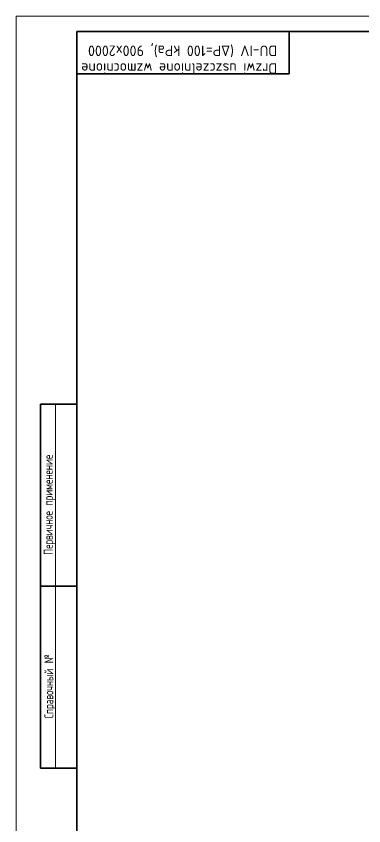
# Model space of a CAD drawing. Header units: millimetres. Extents: x 0 to 594, y 0 to 420.
# Drawn here: x 0 to 114.6, y 153 to 420 of the extents above; entities that cross this region are included whole.
import ezdxf

# ---------------------------------------------------------------- set-up
doc = ezdxf.new("R2010")
doc.units = ezdxf.units.MM
doc.layers.add('HIDDEN', color=30, linetype='Continuous')
doc.styles.add('GOST-2.304_Type-B', font='')
doc.styles.add('SLDTEXTSTYLE0', font='TXT', dxfattribs={"width": 0.7, "bigfont": 'bigfont'})
doc.styles.get('GOST-2.304_Type-B').set_extended_font_data('GOST Common')

msp = doc.modelspace()

# ---------------------------------------------------------------- linework, layer by layer
at = {"color": 7, "linetype": 'Continuous', "lineweight": 35}
for p, q in [((20, 415), (589, 415)), ((20, 415), (20, 5)), ((90, 401), (90, 415)), ((20, 401), (90, 401)), ((8, 172), (8, 292)), ((8, 292), (20, 292)), ((8, 232), (20, 232)), ((20, 172), (8, 172))]:
    msp.add_line(p, q, dxfattribs=at)
at = {"color": 7, "linetype": 'Continuous', "lineweight": 18}
msp.add_line((13, 292), (13, 172), dxfattribs=at)
at = {"layer": 'HIDDEN', "color": 1, "lineweight": 18}
for p, q in [((0, 0), (0, 420)), ((0, 420), (594, 420))]:
    msp.add_line(p, q, dxfattribs=at)

# ---------------------------------------------------------------- texts
at = {"color": 7, "linetype": 'Continuous', "lineweight": 0, "insert": (86.035, 401), "char_height": 3.5, "width": 69.82368, "attachment_point": 1, "rotation": 180, "style": 'GOST-2.304_Type-B'}
msp.add_mtext('Drzwi uszczelnione {\\fGOST Common|b0|i0|c0|p34;wzmocnione } DU-IV (ΔP=100 kPa), 900x2000', dxfattribs=at)
at = {"color": 7, "linetype": 'Continuous', "lineweight": 0, "char_height": 3, "attachment_point": 1, "rotation": 90, "style": 'SLDTEXTSTYLE0'}
for s, insert in [('Первичное применение', (9.066, 242.389)), ('Справочный №', (9.271, 188.4))]:
    msp.add_mtext(s, dxfattribs=dict(at, insert=insert))

doc.saveas('drawing.dxf')
